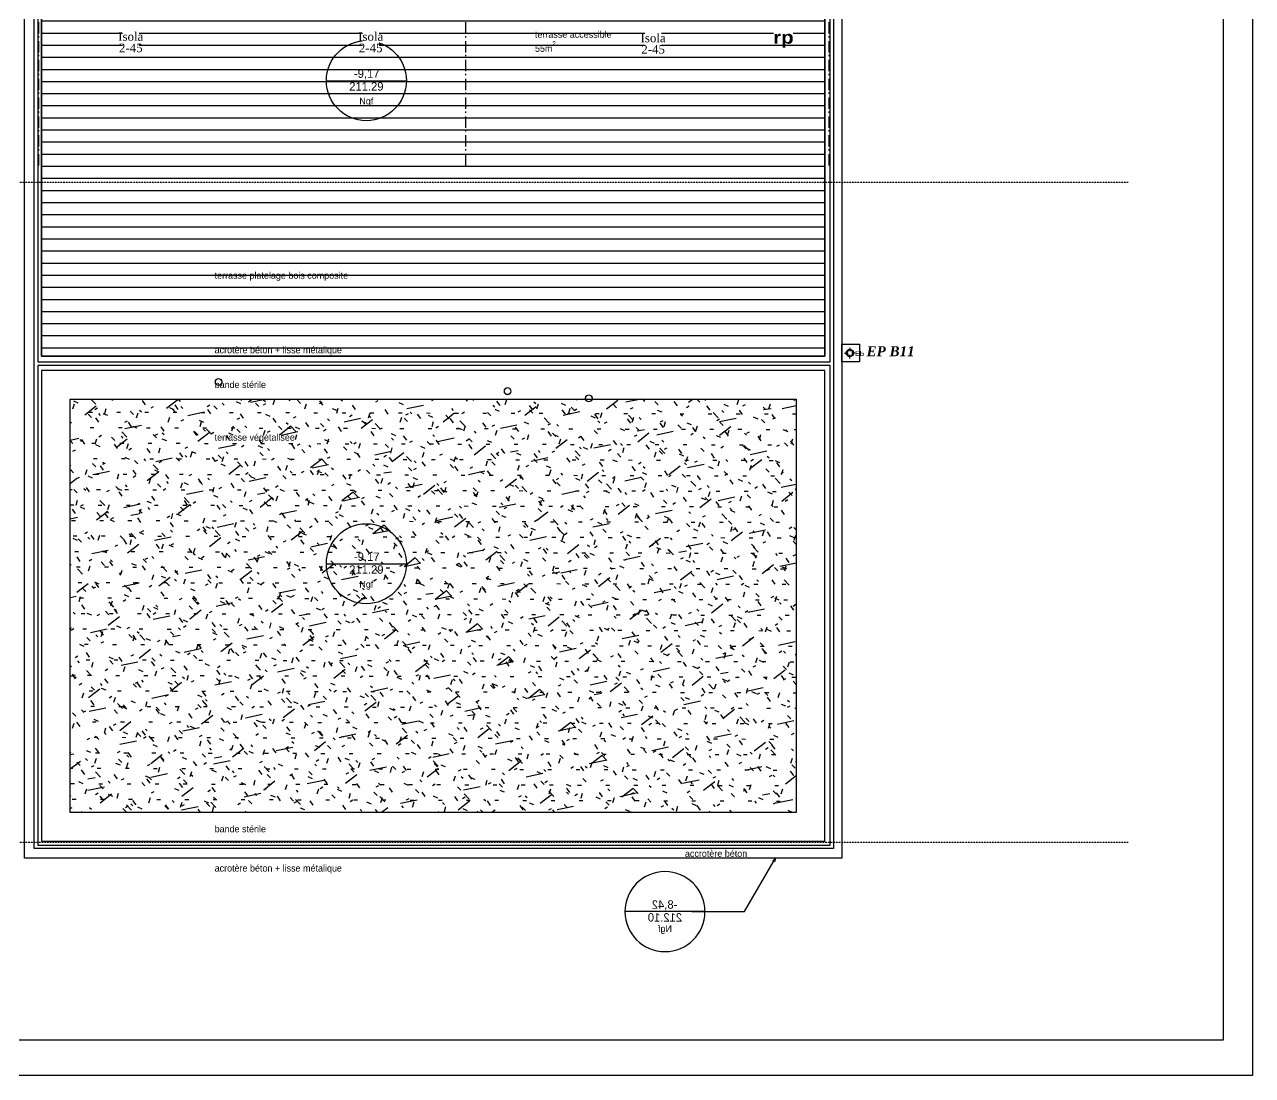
# Model space of a CAD drawing. Header units: centimetres. Extents: x 2191 to 12545, y -680 to 18662.
# Drawn here: x 10820 to 12545, y 2007 to 3483 of the extents above; entities that cross this region are included whole.
import ezdxf

# ---------------------------------------------------------------- set-up
doc = ezdxf.new("R2010")
doc.units = ezdxf.units.CM
doc.linetypes.add('Style de ligne -1', pattern=[0.41664, 0.20828, -0.20836])
doc.linetypes.add('Style de ligne -6', pattern=[1.04164, 0.625, -0.20828, 0.06943, -0.13893])
for name, color, linetype in [('B GÈnÈral_Hatch', 252, 'Continuous'), ('B Général', 252, 'Continuous'), ('C ANNOTATIONS-axes horizontaux', 252, 'Style de ligne -1'), ('C ANNOTATIONS-niveaux', 252, 'Continuous'), ('C ANNOTATIONS-prestations', 252, 'Continuous'), ('C ANNOTATIONS-texte', 252, 'Continuous'), ('C ANNOTATIONS-texte_Hatch', 252, 'Continuous'), ('D SURFACES-shab', 252, 'Continuous'), ('Général', 252, 'Continuous'), ('prlm-EAU-EF', 161, 'Continuous'), ('prlm-EAU-EPEXT', 145, 'Continuous'), ('prlm-EAU-EUEV', 25, 'Continuous'), ('prlm-VMC', 93, 'Continuous')]:
    doc.layers.add(name, color=color, linetype=linetype)
doc.layers.add('prlm-ZCARTOUCHE', color=181, linetype='Continuous', lineweight=13)
doc.layers.add('w_.prlm-EAU-EPEXT', color=252, linetype='Continuous', lineweight=18)
doc.styles.add('Eurostile', font='Eurosti.TTF')
doc.styles.add('Eurostile (bold)', font='Eurostib.TTF')
doc.styles.add('prlm-eau-ef', font='ariblk.ttf', dxfattribs={"height": 18})
doc.styles.add('prlm-eau-ep', font='timesbi.ttf', dxfattribs={"height": 18})
doc.styles.add('prlm-vmc', font='pala.ttf', dxfattribs={"height": 14})
doc.styles.add('Times New Roman (bold italic)', font='timesbi.ttf')

# ---------------------------------------------------------------- blocks, each defined once
blk = doc.blocks.new('B 70.Groupe-18-1')
at = {"layer": 'B GÈnÈral_Hatch', "linetype": 'Continuous'}
h = blk.add_hatch(dxfattribs=at)
h.set_pattern_fill('H_BETON', color=256, style=0, pattern_type=2)
h.set_pattern_definition([(-142.125, (11412.94, 2687.97), (43.712, -46.229), [20.112, -70.002]), (-46.603, (11412.94, 2687.97), (74.899, 50.107), [10.136, -53.486]), (-168.134, (11420.384, 2680.52), (43.2288, -46.1468), [23.8315, -66.282]), (-45, (11468.903, 2706.38), (26.1472, 36.694), [3.742, -41.315]), (28.996, (11426.607, 2724.57), (42.2958, -18.1898), [4.2499, -37.596]), (-23.1986, (11427.49, 2724.13), (10.6493, 43.7803), [6.7166, -38.3403]), (-45.273, (11430.325, 2726.63), (26.3218, 36.569), [6.6235, -39.4178]), (-170.538, (11394.42, 2684.44), (58.645, -170.42), [10.73, -169.5]), (-107.354, (11371.927, 2704.285), (44.6372, -6.1356), [7.392, -37.6648]), (-54.4624, (11371.927, 2704.285), (45.8611, -6.1737), [7.5868, -37.47]), (179.845, (11375.425, 2698.097), (41.8067, -21.8584), [5.2624, -34.2963])])
h.paths.add_polyline_path([(10884.4, 2376.5), (10884.4, 2957.4), (11904.4, 2957.4), (11904.4, 2376.5)])
at = {"layer": 'B Général', "linetype": 'Continuous', "flags": 128}
for points in [[(10820.4, 3517.4), (10844.4, 3517.4), (10844.4, 3017.4), (11944.4, 3017.4), (11944.4, 3517.4), (11968.4, 3517.4), (11968.4, 2312.5), (10820.4, 2312.5)], [(11956.9, 2326), (10833.9, 2326), (10833.9, 3517.4), (10838.9, 3517.4), (10838.9, 3009.7), (11951.9, 3009.7), (11951.9, 3517.4), (11956.9, 3517.4)], [(11951.9, 3004.7), (10838.9, 3004.7), (10838.9, 2331), (11951.9, 2331)], [(10844.4, 2997.4), (10844.4, 2336.5), (11944.4, 2336.5), (11944.4, 2997.4), (10844.4, 2997.4)], [(10884.4, 2376.5), (10884.4, 2957.4), (11904.4, 2957.4), (11904.4, 2376.5)]]:
    blk.add_lwpolyline(points, close=True, dxfattribs=at)
at = {"layer": 'B Général', "linetype": 'Continuous', "lineweight": 20, "flags": 128}
for points in [[(10844.4, 2997.4), (11944.4, 2997.4), (11944.4, 2336.5), (10844.4, 2336.5)], [(11904.4, 2376.5), (11904.4, 2957.4), (10884.4, 2957.4), (10884.4, 2376.5), (11904.4, 2376.5)]]:
    blk.add_lwpolyline(points, close=True, dxfattribs=at)
blk = doc.blocks.new('B 70.Groupe-28-1')
at = {"layer": 'C ANNOTATIONS-texte', "char_height": 11.765, "line_spacing_factor": 0.894142, "style": 'Eurostile (bold)'}
for s, insert, width, attachment_point in [('T2{\\fEurostile|b0|i0|c0|p0; }B {\\fEurostile|b0|i0|c0|p0;- S306}', (10189.6, 4280.2), 102.374, 1), ('T2{\\fEurostile|b0|i0|c0|p0; }B {\\fEurostile|b0|i0|c0|p0;- S305}', (9486, 4247.3), 186.201, 2), ('T2 B {\\fEurostile|b0|i0|c0|p0;- S307}', (10621.5, 4247.3), 98.528, 2), ('T4 B {\\fEurostile|b0|i0|c0|p0;- S309}', (11138.8, 4200.6), 103.542, 2), ('T2{\\fEurostile|b0|i0|c0|p0; }B{\\fEurostile|b0|i0|c0|p0; - S308} ', (11398.6, 4201.7), 95.095, 3), ('T2{\\fEurostile|b0|i0|c0|p0; }B{\\fEurostile|b0|i0|c0|p0; - S310}', (10190, 4167.6), 100.012, 1), ('T3{\\fEurostile|b0|i0|c0|p0; }B{\\fEurostile|b0|i0|c0|p0; - S301}', (9157.9, 3322.9), 114.982, 3), ('T3{\\fEurostile|b0|i0|c0|p0; }B {\\fEurostile|b0|i0|c0|p0;- S302}', (9137.5, 3132.1), 106.631, 2)]:
    blk.add_mtext(s, dxfattribs=dict(at, insert=insert, width=width, attachment_point=attachment_point))
at = {"layer": 'C ANNOTATIONS-texte', "char_height": 11.765, "attachment_point": 2, "rotation": 90, "line_spacing_factor": 0.894142, "style": 'Eurostile (bold)'}
for s, insert, width in [('T2{\\fEurostile|b0|i0|c0|p0; }B {\\fEurostile|b0|i0|c0|p0;- S304}', (9095.8, 4189.9), 186.201), ('T2{\\fEurostile|b0|i0|c0|p0; }B {\\fEurostile|b0|i0|c0|p0;- S303}', (9095.8, 3609.4), 200.47)]:
    blk.add_mtext(s, dxfattribs=dict(at, insert=insert, width=width))
blk = doc.blocks.new('B 70.Alti BAT B TERRASSE R-3')
at = {"layer": 'C ANNOTATIONS-niveaux', "linetype": 'Continuous'}
blk.add_line((-56.7, -0.5), (55.8, -0.5), dxfattribs=at)
blk.add_circle((-0.5, -0.5), 56.2, dxfattribs=at)
at = {"layer": 'C ANNOTATIONS-niveaux', "attachment_point": 2, "rotation": 0, "line_spacing_factor": 0.894142, "style": 'Eurostile'}
for s, insert, char_height in [('-9,17', (0, 15.3), 11.77), ('211.29', (-0.5, -2.7), 11.77), ('Ngf', (-0.5, -24.5), 9.41)]:
    blk.add_mtext(s, dxfattribs=dict(at, insert=insert, char_height=char_height))
blk = doc.blocks.new('B 70.Alti BAT B ACCROTERE TERRASSE R-3')
at = {"layer": 'C ANNOTATIONS-niveaux', "linetype": 'Continuous'}
blk.add_line((-56.7, -0.5), (55.8, -0.5), dxfattribs=at)
blk.add_circle((-0.5, -0.5), 56.2, dxfattribs=at)
at = {"layer": 'C ANNOTATIONS-niveaux', "attachment_point": 2, "rotation": 0, "line_spacing_factor": 0.894142, "style": 'Eurostile'}
for s, insert, char_height in [('-8,42', (0, 15.3), 11.77), ('212.10', (-0.5, -2.7), 11.77), ('Ngf', (-0.5, -19.7), 9.41)]:
    blk.add_mtext(s, dxfattribs=dict(at, insert=insert, char_height=char_height))
blk = doc.blocks.new('B 70.EP')
at = {"layer": 'B Général', "linetype": 'Continuous'}
for p, q in [((-7.5, 0), (-2.5, 0)), ((0, 7.5), (0, 2.5)), ((7.5, 0), (2.5, 0)), ((0, -7.5), (0, -2.5))]:
    blk.add_line(p, q, dxfattribs=at)
at = {"layer": 'B Général', "linetype": 'Continuous', "flags": 128}
for points in [[(-5, 0, -1), (5, 0, -1)], [(-4.3, 0, -1), (4.3, 0, -1)]]:
    blk.add_lwpolyline(points, format="xyb", close=True, dxfattribs=at)
at = {"layer": 'C ANNOTATIONS-prestations', "insert": (7.5, 4), "char_height": 7.06, "attachment_point": 1, "line_spacing_factor": 0.894142, "style": 'Eurostile'}
blk.add_mtext('EP', dxfattribs=at)
blk = doc.blocks.new('B 70.w_.xi.epext')
at = {"layer": 'w_.prlm-EAU-EPEXT', "linetype": 'Continuous', "lineweight": 18}
blk.add_circle((0, 0), 5, dxfattribs=at)
blk = doc.blocks.new('B 70.Groupe-42-1')
at = {"layer": 'w_.prlm-EAU-EPEXT'}
blk.add_blockref('B 70.w_.xi.epext', (11979.7, 3022), dxfattribs=at)
at = {"layer": 'w_.prlm-EAU-EPEXT', "insert": (12003.1, 3031.5), "char_height": 13.99, "width": 86.195, "attachment_point": 1, "line_spacing_factor": 1.004802, "style": 'Times New Roman (bold italic)'}
blk.add_mtext('EP B11', dxfattribs=at)
blk = doc.blocks.new('xi.epext')
at = {"layer": 'prlm-EAU-EPEXT', "color": 0, "linetype": 'ByBlock', "lineweight": -2}
blk.add_circle((0, 0), 5, dxfattribs=at)
blk = doc.blocks.new('xi.vp')
at = {"layer": 'prlm-EAU-EUEV', "lineweight": 5}
h = blk.add_hatch(color=0, dxfattribs=at)
h.paths.add_polyline_path([(5, 0, 1), (-5, 0, 1)])
h.paths.add_polyline_path([(4.5, 0, 1), (-4.5, 0, 1)], flags=16)
at = {"layer": 'prlm-EAU-EUEV', "color": 0, "lineweight": 5}
for radius in [5, 4.5]:
    blk.add_circle((0, 0), radius, dxfattribs=at)

msp = doc.modelspace()

# ---------------------------------------------------------------- hatches: boundary and pattern name
at = {"layer": 'B GÈnÈral_Hatch', "linetype": 'Continuous'}
h = msp.add_hatch(dxfattribs=at)
h.set_pattern_fill('H_BARDAGE V 150', color=256, angle=90, style=0, pattern_type=2)
h.set_pattern_definition([(180, (11394.417, 3267.389), (1e-15, 17), [])])
h.paths.add_polyline_path([(10844.4, 3517.4), (11944.4, 3517.4), (11944.4, 3017.4), (10844.4, 3017.4)])
at = {"layer": 'C ANNOTATIONS-texte_Hatch', "linetype": 'Continuous'}
msp.add_hatch(color=250, dxfattribs=at).paths.add_polyline_path([(11871.3, 2308.8), (11875, 2312.5), (11873.6, 2307.5)])

# ---------------------------------------------------------------- linework, layer by layer
at = {"layer": 'B Général', "linetype": 'Continuous', "flags": 128}
for points in [[(10844.4, 3517.4), (11944.4, 3517.4), (11944.4, 3017.4), (10844.4, 3017.4)], [(11968.4, 3034.5), (11993.4, 3034.5), (11993.4, 3009.5), (11968.4, 3009.5)]]:
    msp.add_lwpolyline(points, close=True, dxfattribs=at)
at = {"layer": 'C ANNOTATIONS-axes horizontaux', "linetype": 'Style de ligne -6', "ltscale": 25.4}
for p, q in [((10840.4, 3285.4), (10840.4, 5820.4)), ((11440.4, 3285.4), (11440.4, 5820.4)), ((11950.4, 3285.4), (11950.4, 5820.4))]:
    msp.add_line(p, q, dxfattribs=at)
at = {"layer": 'C ANNOTATIONS-axes horizontaux'}
for p, q in [((12370.8, 3261.4), (2960.8, 3261.4)), ((12370.8, 3261.4), (2960.8, 3261.4)), ((12370.8, 2334.5), (7910.8, 2334.5)), ((12370.8, 2334.5), (7910.8, 2334.5))]:
    msp.add_line(p, q, dxfattribs=at)
at = {"layer": 'C ANNOTATIONS-niveaux', "linetype": 'Style de ligne -6', "ltscale": 25.4}
for p, q in [((10840.4, 3285.4), (10840.4, 5820.4)), ((11440.4, 3285.4), (11440.4, 5820.4)), ((11950.4, 3285.4), (11950.4, 5820.4))]:
    msp.add_line(p, q, dxfattribs=at)
at = {"layer": 'C ANNOTATIONS-texte', "linetype": 'Continuous', "flags": 128}
msp.add_lwpolyline([(11757.7, 2237.5), (11831.7, 2237.5), (11875, 2312.5)], dxfattribs=at)
at = {"layer": 'C ANNOTATIONS-texte', "flags": 128}
msp.add_lwpolyline([(11871.3, 2308.8), (11875, 2312.5), (11873.6, 2307.5)], close=True, dxfattribs=at)

# ---------------------------------------------------------------- block references
at = {"layer": 'B Général'}
for name in ['B 70.Groupe-28-1', 'B 70.Groupe-18-1']:
    msp.add_blockref(name, (0, 0), dxfattribs=at)
at = {"layer": 'B Général', "xscale": -1, "rotation": 180}
msp.add_blockref('B 70.EP', (11979.7, 3022), dxfattribs=at)
at = {"layer": 'C ANNOTATIONS-niveaux'}
for p in [(11301, 3405), (11301, 2726.5)]:
    msp.add_blockref('B 70.Alti BAT B TERRASSE R-3', p, dxfattribs=at)
at = {"layer": 'C ANNOTATIONS-niveaux', "xscale": -1}
msp.add_blockref('B 70.Alti BAT B ACCROTERE TERRASSE R-3', (11719.4, 2238), dxfattribs=at)
at = {"layer": 'Général'}
msp.add_blockref('B 70.Groupe-42-1', (0, 0), dxfattribs=at)
at = {"layer": 'prlm-EAU-EPEXT'}
msp.add_blockref('xi.epext', (11979.7, 3022), dxfattribs=at)
at = {"layer": 'prlm-EAU-EUEV'}
msp.add_blockref('xi.vp', (11092.9, 2981.3), dxfattribs=at)
at = {"layer": 'prlm-EAU-EUEV', "ltscale": 50, "xscale": -1, "rotation": 180}
for p in [(11498.9, 2968.5), (11613, 2958.3)]:
    msp.add_blockref('xi.vp', p, dxfattribs=at)

# ---------------------------------------------------------------- texts
at = {"layer": 'C ANNOTATIONS-prestations', "char_height": 9.412, "width": 217.612, "attachment_point": 1, "line_spacing_factor": 0.894142, "style": 'Eurostile'}
for s, insert in [('terrasse platelage bois composite', (11087.4, 3135.7)), ('acrotère béton + lisse métalique', (11087.4, 3031)), ('bande stérile', (11087.4, 2982.3)), ('terrasse végétalisée', (11087.4, 2908.3)), ('bande stérile', (11087.4, 2358.3)), ('acrotère béton + lisse métalique', (11087.4, 2303.2))]:
    msp.add_mtext(s, dxfattribs=dict(at, insert=insert))
at = {"layer": 'C ANNOTATIONS-texte', "insert": (11748, 2323.8), "char_height": 9.412, "width": 107.958, "attachment_point": 1, "line_spacing_factor": 0.894142, "style": 'Eurostile'}
msp.add_mtext('accrotère béton', dxfattribs=at)
at = {"layer": 'D SURFACES-shab', "insert": (11537.3, 3474.1), "char_height": 9.412, "width": 277.434, "attachment_point": 1, "line_spacing_factor": 0.894142, "style": 'Eurostile'}
msp.add_mtext('terrasse accessible \\P55m{\\H0.6667x;\\S2^ ;}', dxfattribs=at)
at = {"layer": 'prlm-EAU-EPEXT', "insert": (12003.1, 3031.5), "char_height": 14, "width": 86.195, "attachment_point": 1, "style": 'prlm-eau-ep'}
msp.add_mtext('EP B11', dxfattribs=at)

# ---------------------------------------------------------------- next in the draw order: texts
at = {"layer": 'prlm-EAU-EF', "lineweight": 20, "insert": (11886.3, 3474.4), "char_height": 18, "attachment_point": 2, "line_spacing_factor": 0.8, "style": 'prlm-eau-ef', "bg_fill": 3, "box_fill_scale": 0.95, "bg_fill_color": 256, "bg_fill_transparency": 0}
msp.add_mtext('rp', dxfattribs=at)
at = {"layer": 'prlm-VMC', "char_height": 12, "width": 20.51, "attachment_point": 5, "line_spacing_factor": 0.8, "style": 'prlm-vmc', "bg_fill": 3, "box_fill_scale": 1.1, "bg_fill_color": 256, "bg_fill_transparency": 0}
for insert in [(10969.6, 3458.4), (11306.6, 3458.4), (11703.3, 3456.4)]:
    msp.add_mtext('Isola\\P2-45', dxfattribs=dict(at, insert=insert))

# ---------------------------------------------------------------- next in the draw order: linework, layer by layer
at = {"layer": 'prlm-ZCARTOUCHE', "lineweight": 25}
for points in [[(2335.2, 6211.7), (12545.1, 6211.7), (12545.1, 2007.4), (2335.2, 2007.4)], [(2371.7, 6173), (12504.2, 6173), (12504.2, 2057.2), (2371.7, 2057.2)]]:
    msp.add_lwpolyline(points, close=True, dxfattribs=at)

doc.saveas('drawing.dxf')
